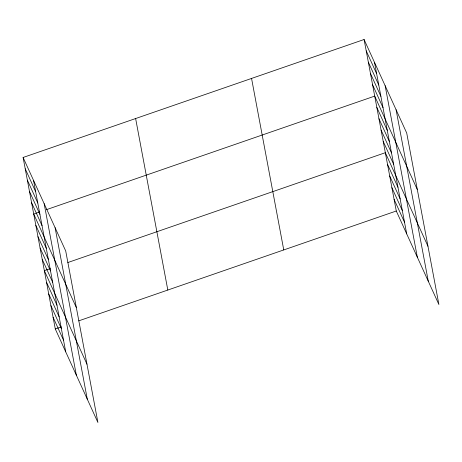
<?xml version="1.0" encoding="UTF-8"?>
<svg xmlns="http://www.w3.org/2000/svg" width="462" height="462" viewBox="0 0 462 462"><rect width="100%" height="100%" fill="white"/><g stroke="black" fill="none" stroke-linecap="round" stroke-linejoin="round"><path stroke-width="0.69" d="M23.1 157.467L65.719 250.993L97.915 422.493L55.29 328.967L23.1 157.467L364.085 39.507L406.71 133.033L438.9 304.533L396.281 211.007L364.085 39.507M39.749 211.977L33.726 214.062L76.346 307.588M46.448 209.661L374.711 96.102L417.33 189.628M50.375 268.572L44.346 270.657L86.966 364.183M67.787 262.549L385.331 152.697L427.956 246.223M55.29 328.967L61.319 326.882M78.736 320.853L396.281 211.007M366.21 50.826L376.64 73.712M368.335 62.145L378.765 85.031M370.46 73.464L380.89 96.35M372.586 84.783L383.015 107.669M376.836 107.421L387.266 130.307M378.961 118.74L389.391 141.626M381.086 130.059L391.51 152.945M383.206 141.378L393.636 164.264M387.52 164.357L397.949 187.243M389.709 176.022L400.138 198.908M391.897 187.682L402.327 210.568M394.092 199.347L404.521 222.228M25.225 168.786L35.655 191.672M27.35 180.105L37.78 202.991M29.476 191.424L39.905 214.31M31.601 202.743L42.03 225.629M35.845 225.381L46.275 248.267M37.971 236.7L48.4 259.586M40.096 248.019L50.525 270.905M42.221 259.338L52.651 282.224M46.535 282.317L56.965 305.203M48.724 293.982L59.153 316.868M50.912 305.642L61.342 328.528M53.101 317.302L63.531 340.188M396.084 109.725L428.274 281.219M385.141 85.707L417.33 257.201M374.515 62.393L406.71 233.893M251.559 78.436L283.755 249.93M135.626 118.543L167.816 290.038M55.099 227.685L87.289 399.18M44.156 203.667L76.346 375.161M33.53 180.353L65.719 351.853"/></g></svg>
